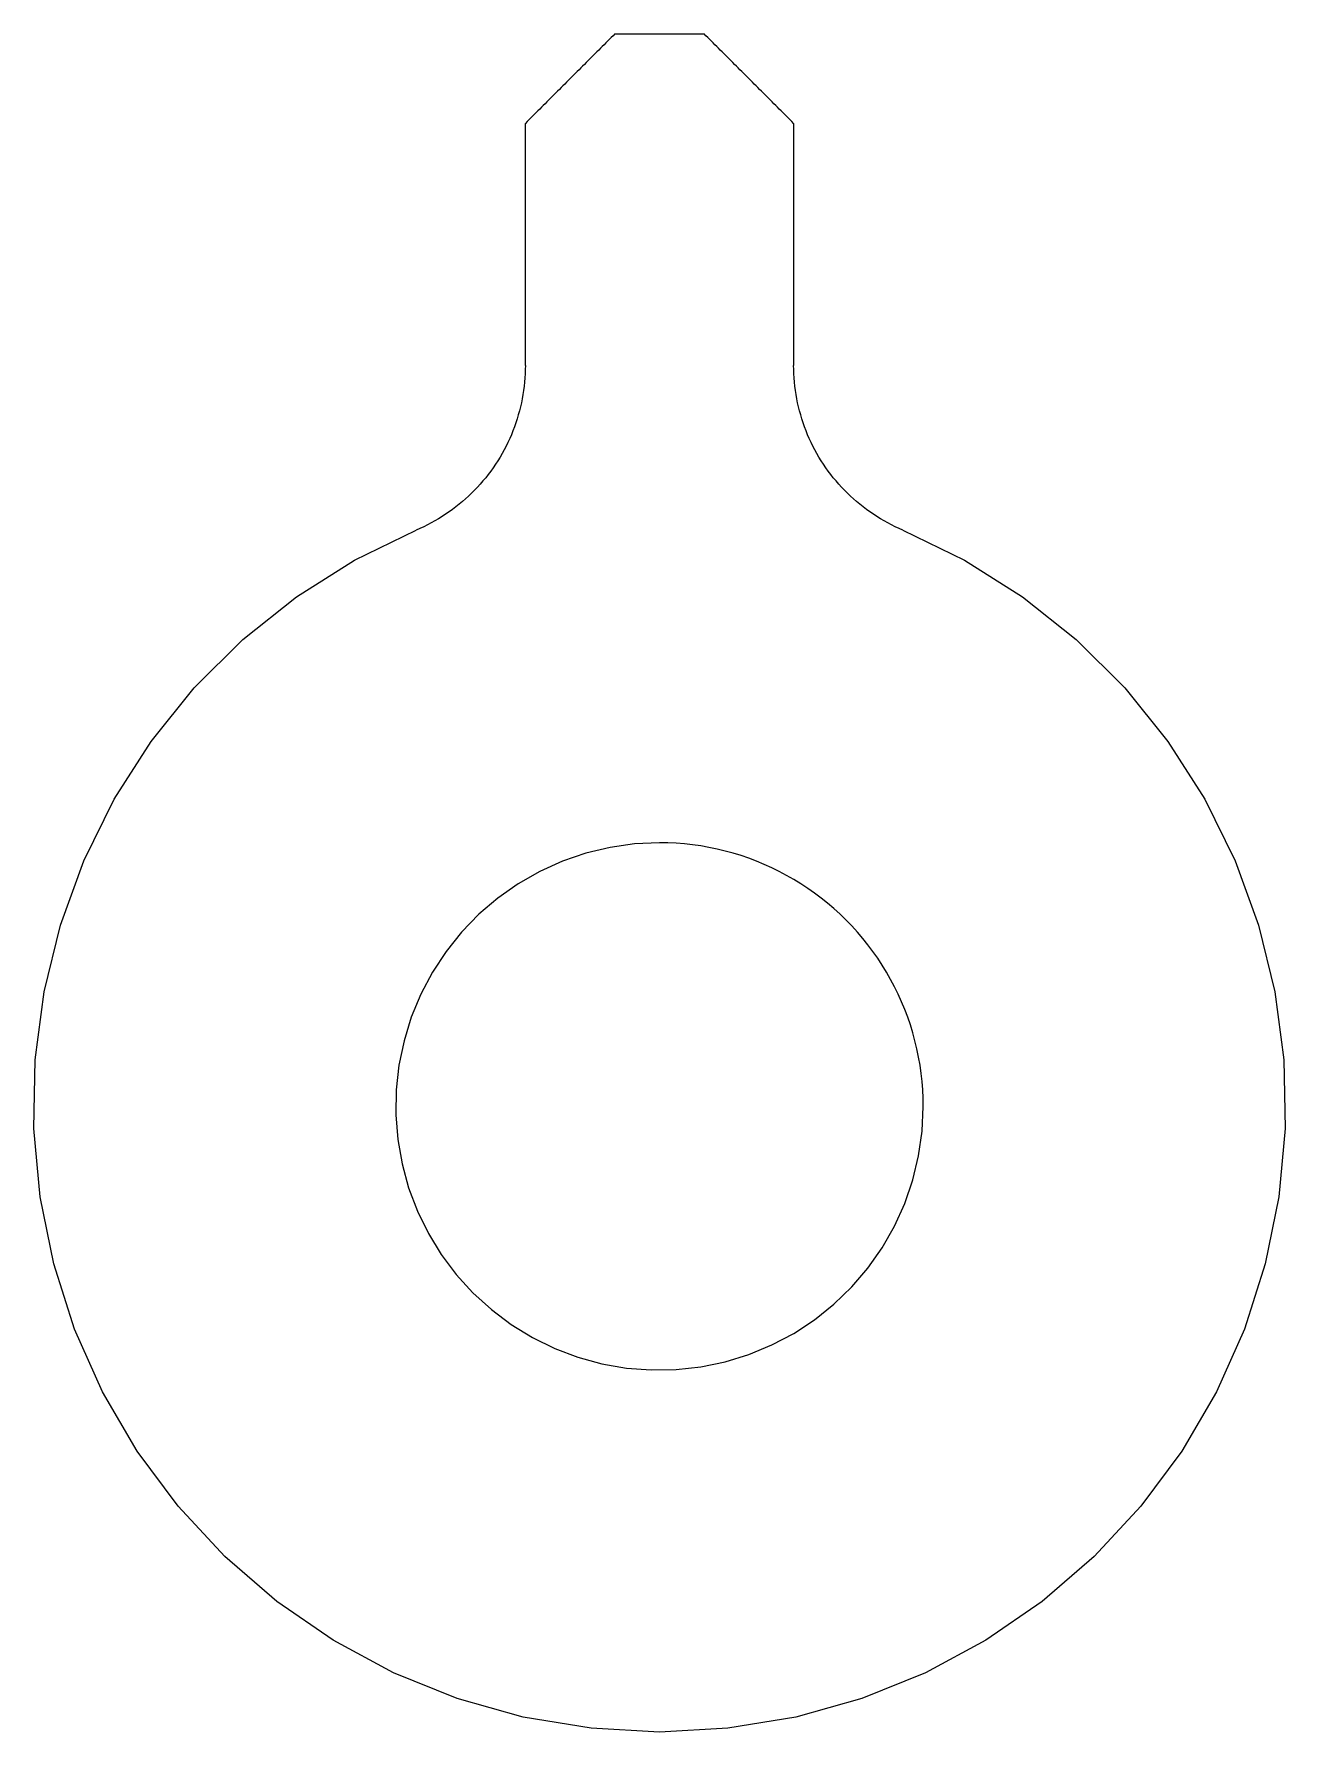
# Model space of a CAD drawing. Header units: metres. Extents: x -14 to 0, y 0 to 19.
import ezdxf

# ---------------------------------------------------------------- set-up
doc = ezdxf.new("R2010")
doc.units = ezdxf.units.M

msp = doc.modelspace()

# ---------------------------------------------------------------- linework, layer by layer
for points in [[(-7.5, 19), (-7.52, 18.98), (-7.54, 18.96), (-7.56, 18.94), (-7.58, 18.92), (-7.6, 18.9), (-7.62, 18.88), (-7.64, 18.86), (-7.66, 18.84), (-7.68, 18.82), (-7.7, 18.8), (-7.72, 18.78), (-7.74, 18.76), (-7.76, 18.74), (-7.78, 18.72), (-7.8, 18.7), (-7.82, 18.68), (-7.84, 18.66), (-7.86, 18.64), (-7.88, 18.62), (-7.9, 18.6), (-7.92, 18.58), (-7.94, 18.56), (-7.96, 18.54), (-7.98, 18.52), (-8, 18.5), (-8.02, 18.48), (-8.04, 18.46), (-8.06, 18.44), (-8.08, 18.42), (-8.1, 18.4), (-8.12, 18.38), (-8.14, 18.36), (-8.16, 18.34), (-8.18, 18.32), (-8.2, 18.3), (-8.22, 18.28), (-8.24, 18.26), (-8.26, 18.24), (-8.28, 18.22), (-8.3, 18.2), (-8.32, 18.18), (-8.34, 18.16), (-8.36, 18.14), (-8.38, 18.12), (-8.4, 18.1), (-8.42, 18.08), (-8.44, 18.06), (-8.46, 18.04), (-8.48, 18.02), (-8.5, 18)], [(-5.5, 18), (-5.52, 18.02), (-5.54, 18.04), (-5.56, 18.06), (-5.58, 18.08), (-5.6, 18.1), (-5.62, 18.12), (-5.64, 18.14), (-5.66, 18.16), (-5.68, 18.18), (-5.7, 18.2), (-5.72, 18.22), (-5.74, 18.24), (-5.76, 18.26), (-5.78, 18.28), (-5.8, 18.3), (-5.82, 18.32), (-5.84, 18.34), (-5.86, 18.36), (-5.88, 18.38), (-5.9, 18.4), (-5.92, 18.42), (-5.94, 18.44), (-5.96, 18.46), (-5.98, 18.48), (-6, 18.5), (-6.02, 18.52), (-6.04, 18.54), (-6.06, 18.56), (-6.08, 18.58), (-6.1, 18.6), (-6.12, 18.62), (-6.14, 18.64), (-6.16, 18.66), (-6.18, 18.68), (-6.2, 18.7), (-6.22, 18.72), (-6.24, 18.74), (-6.26, 18.76), (-6.28, 18.78), (-6.3, 18.8), (-6.32, 18.82), (-6.34, 18.84), (-6.36, 18.86), (-6.38, 18.88), (-6.4, 18.9), (-6.42, 18.92), (-6.44, 18.94), (-6.46, 18.96), (-6.48, 18.98), (-6.5, 19)], [(-7.5, 19), (-7.48, 19), (-7.46, 19), (-7.44, 19), (-7.42, 19), (-7.4, 19), (-7.38, 19), (-7.36, 19), (-7.34, 19), (-7.32, 19), (-7.3, 19), (-7.28, 19), (-7.26, 19), (-7.24, 19), (-7.22, 19), (-7.2, 19), (-7.18, 19), (-7.16, 19), (-7.14, 19), (-7.12, 19), (-7.1, 19), (-7.08, 19), (-7.06, 19), (-7.04, 19), (-7.02, 19), (-7, 19), (-6.98, 19), (-6.96, 19), (-6.94, 19), (-6.92, 19), (-6.9, 19), (-6.88, 19), (-6.86, 19), (-6.84, 19), (-6.82, 19), (-6.8, 19), (-6.78, 19), (-6.76, 19), (-6.74, 19), (-6.72, 19), (-6.7, 19), (-6.68, 19), (-6.66, 19), (-6.64, 19), (-6.62, 19), (-6.6, 19), (-6.58, 19), (-6.56, 19), (-6.54, 19), (-6.52, 19), (-6.5, 19)], [(-8.5, 15.292), (-8.5, 15.346), (-8.5, 15.4), (-8.5, 15.454), (-8.5, 15.508), (-8.5, 15.562), (-8.5, 15.617), (-8.5, 15.671), (-8.5, 15.725), (-8.5, 15.779), (-8.5, 15.833), (-8.5, 15.887), (-8.5, 15.942), (-8.5, 15.996), (-8.5, 16.05), (-8.5, 16.104), (-8.5, 16.158), (-8.5, 16.212), (-8.5, 16.267), (-8.5, 16.321), (-8.5, 16.375), (-8.5, 16.429), (-8.5, 16.483), (-8.5, 16.537), (-8.5, 16.592), (-8.5, 16.646), (-8.5, 16.7), (-8.5, 16.754), (-8.5, 16.808), (-8.5, 16.862), (-8.5, 16.917), (-8.5, 16.971), (-8.5, 17.025), (-8.5, 17.079), (-8.5, 17.133), (-8.5, 17.187), (-8.5, 17.242), (-8.5, 17.296), (-8.5, 17.35), (-8.5, 17.404), (-8.5, 17.458), (-8.5, 17.512), (-8.5, 17.567), (-8.5, 17.621), (-8.5, 17.675), (-8.5, 17.729), (-8.5, 17.783), (-8.5, 17.837), (-8.5, 17.892), (-8.5, 17.946), (-8.5, 18)], [(-5.5, 18), (-5.5, 17.946), (-5.5, 17.892), (-5.5, 17.837), (-5.5, 17.783), (-5.5, 17.729), (-5.5, 17.675), (-5.5, 17.621), (-5.5, 17.567), (-5.5, 17.512), (-5.5, 17.458), (-5.5, 17.404), (-5.5, 17.35), (-5.5, 17.296), (-5.5, 17.242), (-5.5, 17.187), (-5.5, 17.133), (-5.5, 17.079), (-5.5, 17.025), (-5.5, 16.971), (-5.5, 16.917), (-5.5, 16.862), (-5.5, 16.808), (-5.5, 16.754), (-5.5, 16.7), (-5.5, 16.646), (-5.5, 16.592), (-5.5, 16.537), (-5.5, 16.483), (-5.5, 16.429), (-5.5, 16.375), (-5.5, 16.321), (-5.5, 16.267), (-5.5, 16.212), (-5.5, 16.158), (-5.5, 16.104), (-5.5, 16.05), (-5.5, 15.996), (-5.5, 15.942), (-5.5, 15.887), (-5.5, 15.833), (-5.5, 15.779), (-5.5, 15.725), (-5.5, 15.671), (-5.5, 15.617), (-5.5, 15.562), (-5.5, 15.508), (-5.5, 15.454), (-5.5, 15.4), (-5.5, 15.346), (-5.5, 15.292)], [(-8.5, 15.292), (-8.501, 15.245), (-8.502, 15.198), (-8.505, 15.151), (-8.509, 15.104), (-8.514, 15.058), (-8.52, 15.011), (-8.527, 14.965), (-8.535, 14.919), (-8.544, 14.873), (-8.555, 14.827), (-8.566, 14.782), (-8.579, 14.737), (-8.592, 14.692), (-8.607, 14.647), (-8.622, 14.603), (-8.639, 14.559), (-8.657, 14.516), (-8.675, 14.473), (-8.695, 14.43), (-8.716, 14.388), (-8.737, 14.347), (-8.76, 14.306), (-8.783, 14.265), (-8.808, 14.225), (-8.833, 14.186), (-8.86, 14.147), (-8.887, 14.109), (-8.915, 14.072), (-8.944, 14.035), (-8.974, 13.999), (-9.005, 13.963), (-9.036, 13.929), (-9.069, 13.895), (-9.102, 13.862), (-9.135, 13.829), (-9.17, 13.798), (-9.205, 13.767), (-9.242, 13.737), (-9.278, 13.708), (-9.316, 13.68), (-9.354, 13.653), (-9.393, 13.626), (-9.432, 13.601), (-9.472, 13.576), (-9.512, 13.553), (-9.553, 13.53), (-9.595, 13.508), (-9.637, 13.487), (-9.679, 13.468), (-9.722, 13.449)], [(-4.278, 13.449), (-4.321, 13.468), (-4.363, 13.487), (-4.405, 13.508), (-4.447, 13.53), (-4.488, 13.553), (-4.528, 13.576), (-4.568, 13.601), (-4.607, 13.626), (-4.646, 13.653), (-4.684, 13.68), (-4.722, 13.708), (-4.758, 13.737), (-4.795, 13.767), (-4.83, 13.798), (-4.865, 13.829), (-4.898, 13.862), (-4.931, 13.895), (-4.964, 13.929), (-4.995, 13.963), (-5.026, 13.999), (-5.056, 14.035), (-5.085, 14.072), (-5.113, 14.109), (-5.14, 14.147), (-5.167, 14.186), (-5.192, 14.225), (-5.217, 14.265), (-5.24, 14.306), (-5.263, 14.347), (-5.284, 14.388), (-5.305, 14.43), (-5.325, 14.473), (-5.343, 14.516), (-5.361, 14.559), (-5.378, 14.603), (-5.393, 14.647), (-5.408, 14.692), (-5.421, 14.737), (-5.434, 14.782), (-5.445, 14.827), (-5.456, 14.873), (-5.465, 14.919), (-5.473, 14.965), (-5.48, 15.011), (-5.486, 15.058), (-5.491, 15.104), (-5.495, 15.151), (-5.498, 15.198), (-5.499, 15.245), (-5.5, 15.292)], [(-4.278, 13.449), (-3.588, 13.112), (-2.94, 12.702), (-2.34, 12.223), (-1.796, 11.682), (-1.315, 11.084), (-0.902, 10.437), (-0.562, 9.749), (-0.3, 9.028), (-0.118, 8.282), (-0.019, 7.521), (-0.004, 6.754), (-0.073, 5.989), (-0.226, 5.237), (-0.459, 4.506), (-0.772, 3.805), (-1.159, 3.143), (-1.616, 2.526), (-2.138, 1.964), (-2.719, 1.462), (-3.351, 1.027), (-4.026, 0.663), (-4.738, 0.376), (-5.477, 0.168), (-6.234, 0.042), (-7, 0), (-7.766, 0.042), (-8.523, 0.168), (-9.262, 0.376), (-9.974, 0.663), (-10.649, 1.027), (-11.281, 1.462), (-11.862, 1.964), (-12.384, 2.526), (-12.841, 3.143), (-13.228, 3.805), (-13.541, 4.506), (-13.774, 5.237), (-13.927, 5.989), (-13.996, 6.754), (-13.981, 7.521), (-13.882, 8.282), (-13.7, 9.028), (-13.438, 9.749), (-13.098, 10.437), (-12.685, 11.084), (-12.204, 11.682), (-11.66, 12.223), (-11.06, 12.702), (-10.412, 13.112), (-9.722, 13.449)], [(-7, 9.95), (-7.278, 9.937), (-7.553, 9.898), (-7.823, 9.833), (-8.086, 9.743), (-8.339, 9.628), (-8.581, 9.491), (-8.808, 9.331), (-9.019, 9.15), (-9.213, 8.951), (-9.387, 8.734), (-9.539, 8.502), (-9.669, 8.256), (-9.776, 7.999), (-9.857, 7.734), (-9.914, 7.461), (-9.944, 7.185), (-9.949, 6.907), (-9.927, 6.63), (-9.879, 6.356), (-9.806, 6.088), (-9.707, 5.828), (-9.585, 5.579), (-9.44, 5.342), (-9.273, 5.12), (-9.086, 4.914), (-8.88, 4.727), (-8.658, 4.56), (-8.421, 4.415), (-8.172, 4.293), (-7.912, 4.194), (-7.644, 4.121), (-7.37, 4.073), (-7.093, 4.051), (-6.815, 4.056), (-6.539, 4.086), (-6.266, 4.143), (-6.001, 4.224), (-5.744, 4.331), (-5.498, 4.461), (-5.266, 4.613), (-5.049, 4.787), (-4.85, 4.981), (-4.669, 5.192), (-4.509, 5.419), (-4.372, 5.661), (-4.257, 5.914), (-4.167, 6.177), (-4.102, 6.447), (-4.063, 6.722), (-4.05, 7)], [(-4.05, 7), (-4.051, 7.093), (-4.056, 7.185), (-4.063, 7.278), (-4.073, 7.37), (-4.086, 7.461), (-4.102, 7.553), (-4.121, 7.644), (-4.143, 7.734), (-4.167, 7.823), (-4.194, 7.912), (-4.224, 7.999), (-4.257, 8.086), (-4.293, 8.172), (-4.331, 8.256), (-4.372, 8.339), (-4.415, 8.421), (-4.461, 8.502), (-4.509, 8.581), (-4.56, 8.658), (-4.613, 8.734), (-4.669, 8.808), (-4.727, 8.88), (-4.787, 8.951), (-4.85, 9.019), (-4.914, 9.086), (-4.981, 9.15), (-5.049, 9.213), (-5.12, 9.273), (-5.192, 9.331), (-5.266, 9.387), (-5.342, 9.44), (-5.419, 9.491), (-5.498, 9.539), (-5.579, 9.585), (-5.661, 9.628), (-5.744, 9.669), (-5.828, 9.707), (-5.914, 9.743), (-6.001, 9.776), (-6.088, 9.806), (-6.177, 9.833), (-6.266, 9.857), (-6.356, 9.879), (-6.447, 9.898), (-6.539, 9.914), (-6.63, 9.927), (-6.722, 9.937), (-6.815, 9.944), (-6.907, 9.949), (-7, 9.95)]]:
    msp.add_lwpolyline(points)

doc.saveas('drawing.dxf')
